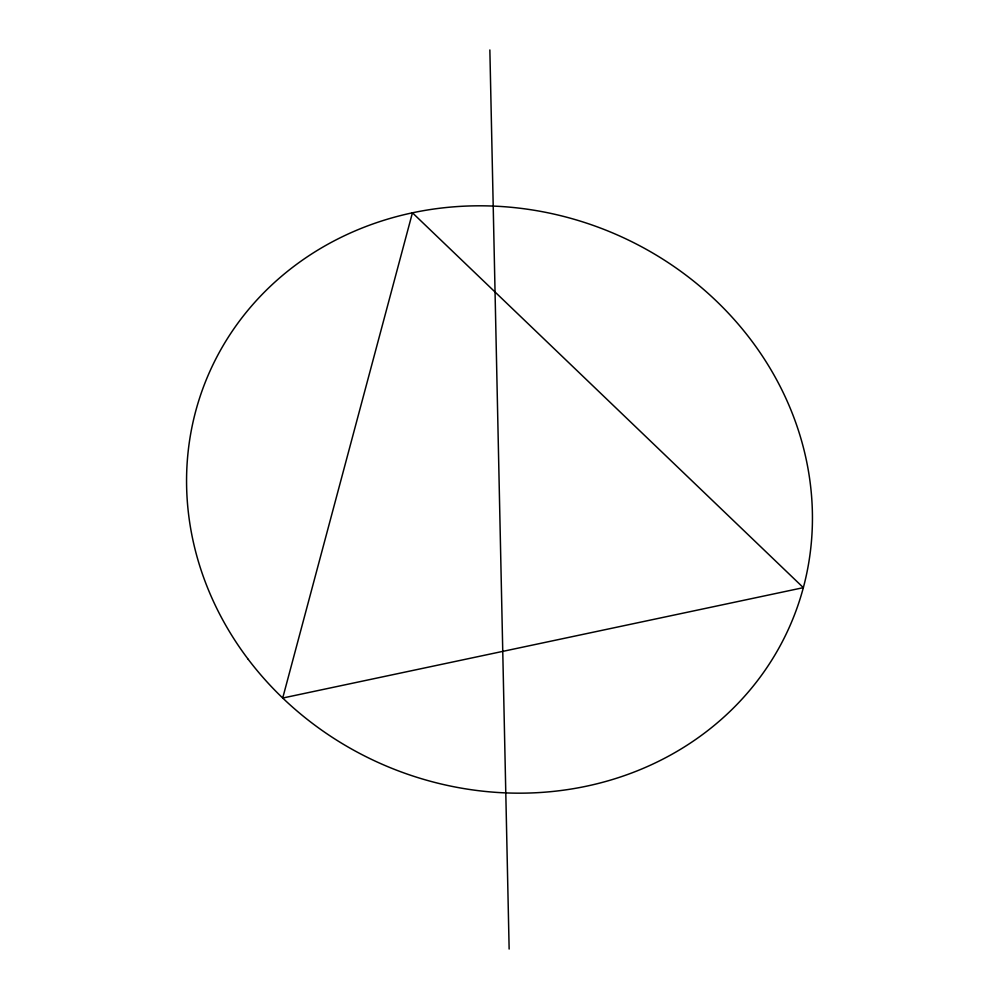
<?xml version="1.0" encoding="UTF-8"?>
<svg xmlns="http://www.w3.org/2000/svg" width="999" height="999" viewBox="0 0 999 999"><rect width="100%" height="100%" fill="white"/><g stroke="black" fill="none" stroke-linecap="round" stroke-linejoin="round"><path stroke-width="1.5" d="M489.86 49.95L509.14 949.05M412.437 212.799L282.705 698.039L803.358 587.649L412.437 212.799M248.276 659.39A316.758 289.598 22.4 0 0 786.725 632.879A316.758 289.598 22.4 0 0 463.499 206.206A316.758 289.598 22.4 0 0 248.276 659.39"/></g></svg>
